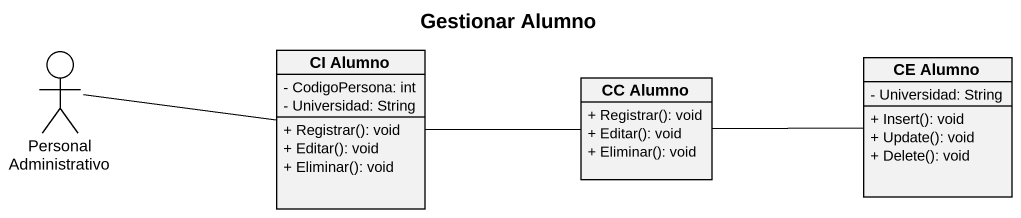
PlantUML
@startuml
title Gestionar Alumno
allowmixing
hide circle
hide empty members
skinparam classAttributeIconSize 0
actor "Personal Administrativo" as Personal_Administrativo
class "CI Alumno" as CI_Alumno {
  - CodigoPersona: int
  - Universidad: String
  + Registrar(): void
  + Editar(): void
  + Eliminar(): void
}
class "CC Alumno" as CC_Alumno {
  + Registrar(): void
  + Editar(): void
  + Eliminar(): void
}
class "CE Alumno" as CE_Alumno {
  - Universidad: String
  + Insert(): void
  + Update(): void
  + Delete(): void
}
Personal_Administrativo -right- CI_Alumno
CI_Alumno -right- CC_Alumno
CC_Alumno -right- CE_Alumno
@enduml
